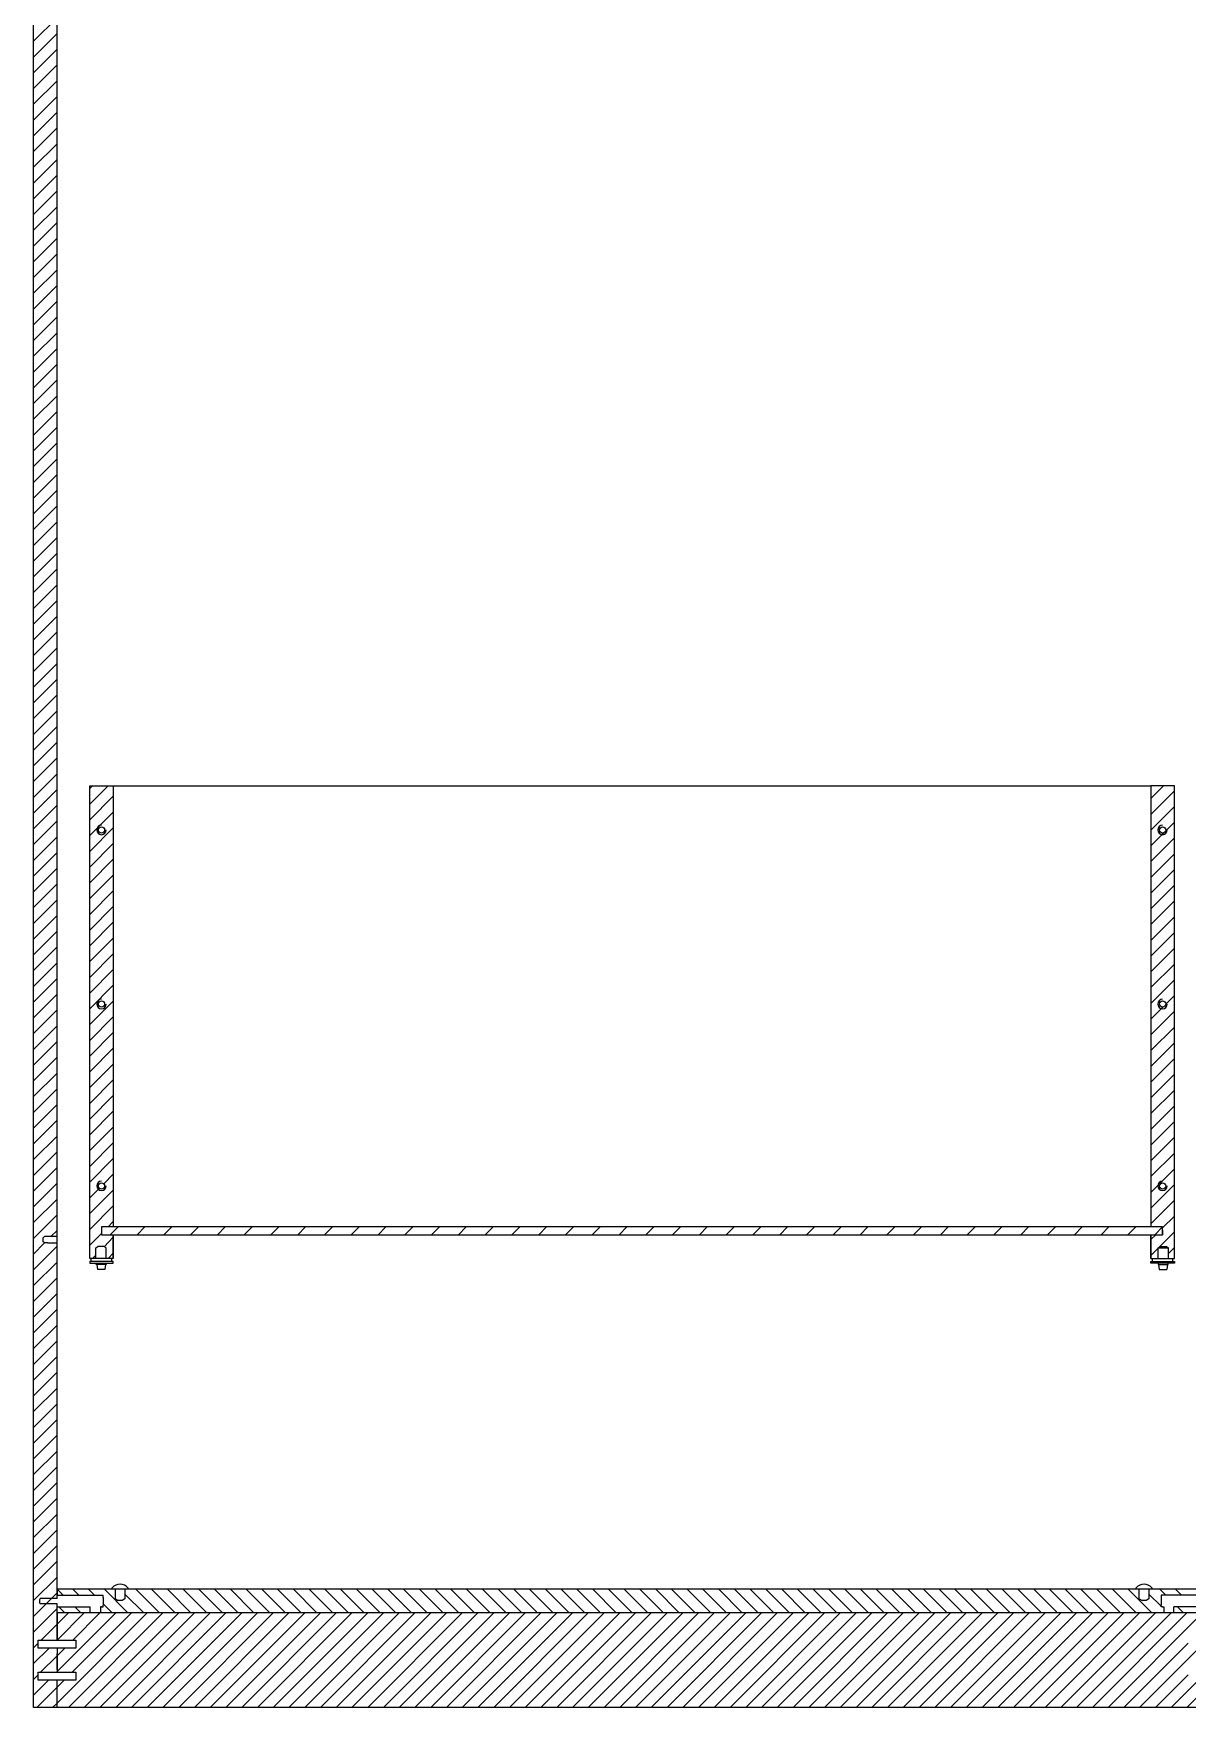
# Model space of a CAD drawing. Header units: millimetres. Extents: x -1335 to 2991, y -7 to 1980.
# Drawn here: x -811.1 to -737.8, y 1521.6 to 1627.9 of the extents above; entities that cross this region are included whole.
import ezdxf

# ---------------------------------------------------------------- set-up
doc = ezdxf.new("R2010")
doc.units = ezdxf.units.MM
doc.layers.get('0').update_dxf_attribs({"color": 8})
doc.layers.add('Campiture', color=1, linetype='Continuous')
doc.layers.add('Incastri', color=4, linetype='Continuous')

msp = doc.modelspace()

# ---------------------------------------------------------------- hatches: boundary and pattern name
h = msp.add_hatch()
h.set_pattern_fill('JIS_WOOD', color=175, scale=1.7)
h.set_pattern_definition([(45, (-1380.884, 738.9291), (-0.85, 0.85), [])])
h.paths.add_polyline_path([(-739.39, 1551.92), (-739.39, 1552.12), (-806.75, 1552.12), (-806.75, 1551.62), (-806, 1551.62), (-740.14, 1551.62), (-739.39, 1551.62)])

# ---------------------------------------------------------------- linework, layer by layer
for p, q in [((-811.07, 1521.61), (-811.07, 1722.81)), ((-809.57, 1625.96), (-809.57, 1672.88)), ((-809.57, 1624.46), (-809.57, 1625.96)), ((-809.57, 1577.53), (-809.57, 1624.46)), ((-807.5, 1550.12), (-807.5, 1580.12)), ((-807.5, 1580.12), (-806, 1580.12)), ((-806, 1580.12), (-806, 1561.82)), ((-806, 1580.12), (-740.14, 1580.12)), ((-738.64, 1580.12), (-740.14, 1580.12)), ((-740.14, 1580.12), (-740.14, 1561.82)), ((-738.64, 1550.12), (-738.64, 1580.12)), ((-809.57, 1576.03), (-809.57, 1577.53)), ((-809.57, 1551.5), (-809.57, 1576.03)), ((-806, 1561.82), (-806, 1552.12)), ((-740.14, 1561.82), (-740.14, 1552.92)), ((-740.14, 1552.92), (-740.14, 1552.12)), ((-809.57, 1528.52), (-809.57, 1551.5)), ((-806.75, 1551.62), (-806.75, 1551.62)), ((-806, 1551.62), (-806, 1551.02)), ((-806, 1550.12), (-806, 1551.62)), ((-806, 1551.02), (-806, 1550.82)), ((-806, 1550.82), (-806, 1550.62)), ((-740.14, 1551.62), (-740.14, 1551.02)), ((-740.14, 1550.12), (-740.14, 1551.62)), ((-740.14, 1551.02), (-740.14, 1550.82)), ((-740.14, 1550.82), (-740.14, 1550.62)), ((-806, 1550.12), (-807.5, 1550.12)), ((-806, 1550.62), (-806, 1550.12)), ((-740.14, 1550.62), (-740.14, 1550.12)), ((-740.14, 1550.12), (-738.64, 1550.12)), ((-809.57, 1528.52), (-809.57, 1529.11)), ((-809.57, 1529.11), (-809.57, 1528.73)), ((-806.07, 1529.11), (-809.57, 1529.11)), ((-736.57, 1529.11), (-809.57, 1529.11)), ((-805.07, 1529.11), (-806.07, 1529.11)), ((-805.87, 1529.11), (-806.07, 1529.11)), ((-739.91, 1529.11), (-740.91, 1529.11)), ((-740.71, 1529.11), (-740.91, 1529.11)), ((-809.57, 1527.61), (-809.57, 1528.19)), ((-809.57, 1525.88), (-809.57, 1528.19)), ((-809.57, 1527.61), (-809.57, 1525.88)), ((-809.57, 1527.61), (-809.57, 1525.88)), ((-736.57, 1527.61), (-809.57, 1527.61)), ((-811.07, 1525.41), (-811.07, 1525.51)), ((-811.07, 1525.11), (-811.07, 1525.41)), ((-809.57, 1525.38), (-809.57, 1524.01)), ((-811.07, 1525.01), (-811.07, 1525.11)), ((-809.57, 1524.01), (-809.57, 1525.01)), ((-810.77, 1523.84), (-809.57, 1523.84)), ((-809.57, 1524.01), (-809.57, 1523.84)), ((-809.57, 1521.61), (-809.57, 1523.34)), ((-809.57, 1521.61), (-809.57, 1523.34)), ((-735.07, 1521.61), (-811.07, 1521.61))]:
    msp.add_line(p, q)
at = {"color": 175, "linetype": 'Continuous'}
for p, q in [((-807.5, 1579.96), (-807.33, 1580.12)), ((-807.5, 1578.96), (-806.33, 1580.12)), ((-807.5, 1577.96), (-806, 1579.46)), ((-740.14, 1579.31), (-739.33, 1580.12)), ((-740.14, 1578.31), (-738.64, 1579.81)), ((-807.5, 1576.96), (-806, 1578.46)), ((-740.14, 1577.31), (-738.64, 1578.81)), ((-807.5, 1575.96), (-806, 1577.46)), ((-739.2, 1577.25), (-738.64, 1577.81)), ((-807.5, 1574.96), (-806, 1576.46)), ((-740.14, 1576.31), (-739.32, 1577.13)), ((-740.14, 1575.31), (-738.64, 1576.81)), ((-807.5, 1573.96), (-806, 1575.46)), ((-740.14, 1574.31), (-738.64, 1575.81)), ((-807.5, 1572.96), (-806, 1574.46)), ((-740.14, 1573.31), (-738.64, 1574.81)), ((-807.5, 1571.96), (-806, 1573.46)), ((-740.14, 1572.31), (-738.64, 1573.81)), ((-807.5, 1570.96), (-806, 1572.46)), ((-740.14, 1571.31), (-738.64, 1572.81)), ((-807.5, 1569.96), (-806, 1571.46)), ((-740.14, 1570.31), (-738.64, 1571.81)), ((-807.5, 1568.96), (-806, 1570.46)), ((-740.14, 1569.31), (-738.64, 1570.81)), ((-740.14, 1568.31), (-738.64, 1569.81)), ((-807.5, 1567.96), (-806, 1569.46)), ((-740.14, 1567.31), (-738.64, 1568.81)), ((-807.5, 1566.96), (-806, 1568.46)), ((-740.14, 1566.31), (-738.64, 1567.81)), ((-807.5, 1565.96), (-806, 1567.46)), ((-739.19, 1566.26), (-738.64, 1566.81)), ((-807.5, 1564.96), (-806, 1566.46)), ((-740.14, 1565.31), (-739.38, 1566.07)), ((-740.14, 1564.31), (-738.64, 1565.81)), ((-807.5, 1563.96), (-806, 1565.46)), ((-807.5, 1562.96), (-806, 1564.46)), ((-740.14, 1563.31), (-738.64, 1564.81)), ((-807.5, 1561.96), (-806, 1563.46)), ((-740.14, 1562.31), (-738.64, 1563.81)), ((-807.5, 1560.96), (-806, 1562.46)), ((-740.14, 1561.31), (-738.64, 1562.81)), ((-807.5, 1559.96), (-806, 1561.46)), ((-740.14, 1560.31), (-738.64, 1561.81)), ((-807.5, 1558.96), (-806, 1560.46)), ((-740.14, 1559.31), (-738.64, 1560.81)), ((-807.5, 1557.96), (-806, 1559.46)), ((-740.14, 1558.31), (-738.64, 1559.81)), ((-807.5, 1556.96), (-806, 1558.46)), ((-740.14, 1557.31), (-738.64, 1558.81)), ((-807.5, 1555.96), (-806, 1557.46)), ((-740.14, 1556.31), (-738.64, 1557.81)), ((-807.5, 1554.96), (-806, 1556.46)), ((-740.14, 1555.31), (-738.64, 1556.81)), ((-806.6, 1554.86), (-806, 1555.46)), ((-740.14, 1554.31), (-738.64, 1555.81)), ((-807.5, 1553.96), (-806.88, 1554.57)), ((-807.5, 1552.96), (-806, 1554.46)), ((-740.14, 1553.31), (-738.64, 1554.81)), ((-807.5, 1551.96), (-806, 1553.46)), ((-740.14, 1552.31), (-738.64, 1553.81)), ((-739.39, 1552.06), (-738.64, 1552.81)), ((-807.5, 1550.96), (-806.75, 1551.71)), ((-806.33, 1552.12), (-806, 1552.46)), ((-739.66, 1550.8), (-738.64, 1551.81)), ((-806.59, 1550.86), (-806, 1551.46)), ((-740.14, 1551.31), (-739.83, 1551.62)), ((-740.14, 1550.31), (-739.68, 1550.77)), ((-739.02, 1550.44), (-738.64, 1550.81)), ((-806.33, 1550.12), (-806, 1550.46)), ((-810.26, 1528.19), (-809.93, 1528.52)), ((-809.93, 1528.52), (-809.57, 1528.89)), ((-806.85, 1527.61), (-806.82, 1527.63)), ((-809.58, 1525.88), (-809.57, 1525.89)), ((-809.62, 1523.84), (-809.57, 1523.89))]:
    msp.add_line(p, q, dxfattribs=at)
msp.add_lwpolyline([(-739.39, 1551.92), (-739.39, 1551.62), (-739.39, 1552.12), (-806.75, 1552.12), (-806.75, 1551.62), (-806, 1551.62), (-740.14, 1551.62), (-739.39, 1551.62), (-739.39, 1551.62)])
at = {"layer": 'Campiture', "linetype": 'Continuous'}
for p, q in [((-811.07, 1627.39), (-809.57, 1628.89)), ((-811.07, 1626.39), (-809.57, 1627.89)), ((-811.07, 1625.39), (-809.57, 1626.89)), ((-811.07, 1624.39), (-809.57, 1625.89)), ((-811.07, 1623.39), (-809.57, 1624.89)), ((-811.07, 1622.39), (-809.57, 1623.89)), ((-811.07, 1621.39), (-809.57, 1622.89)), ((-811.07, 1620.39), (-809.57, 1621.89)), ((-811.07, 1619.39), (-809.57, 1620.89)), ((-811.07, 1618.39), (-809.57, 1619.89)), ((-811.07, 1617.39), (-809.57, 1618.89)), ((-811.07, 1616.39), (-809.57, 1617.89)), ((-811.07, 1615.39), (-809.57, 1616.89)), ((-811.07, 1614.39), (-809.57, 1615.89)), ((-811.07, 1613.39), (-809.57, 1614.89)), ((-811.07, 1612.39), (-809.57, 1613.89)), ((-811.07, 1611.39), (-809.57, 1612.89)), ((-811.07, 1610.39), (-809.57, 1611.89)), ((-811.07, 1609.39), (-809.57, 1610.89)), ((-811.07, 1608.39), (-809.57, 1609.89)), ((-811.07, 1607.39), (-809.57, 1608.89)), ((-811.07, 1606.39), (-809.57, 1607.89)), ((-811.07, 1605.39), (-809.57, 1606.89)), ((-811.07, 1604.39), (-809.57, 1605.89)), ((-811.07, 1603.39), (-809.57, 1604.89)), ((-811.07, 1602.39), (-809.57, 1603.89)), ((-811.07, 1601.39), (-809.57, 1602.89)), ((-811.07, 1600.39), (-809.57, 1601.89)), ((-811.07, 1599.39), (-809.57, 1600.89)), ((-811.07, 1598.39), (-809.57, 1599.89)), ((-811.07, 1597.39), (-809.57, 1598.89)), ((-811.07, 1596.39), (-809.57, 1597.89)), ((-811.07, 1595.39), (-809.57, 1596.89)), ((-811.07, 1594.39), (-809.57, 1595.89)), ((-811.07, 1593.39), (-809.57, 1594.89)), ((-811.07, 1592.39), (-809.57, 1593.89)), ((-811.07, 1591.39), (-809.57, 1592.89)), ((-811.07, 1590.39), (-809.57, 1591.89)), ((-811.07, 1589.39), (-809.57, 1590.89)), ((-811.07, 1588.39), (-809.57, 1589.89)), ((-811.07, 1587.39), (-809.57, 1588.89)), ((-811.07, 1586.39), (-809.57, 1587.89)), ((-811.07, 1585.39), (-809.57, 1586.89)), ((-811.07, 1584.39), (-809.57, 1585.89)), ((-811.07, 1583.39), (-809.57, 1584.89)), ((-811.07, 1582.39), (-809.57, 1583.89)), ((-811.07, 1581.39), (-809.57, 1582.89)), ((-811.07, 1580.39), (-809.57, 1581.89)), ((-811.07, 1579.39), (-809.57, 1580.89)), ((-811.07, 1578.39), (-809.57, 1579.89)), ((-811.07, 1577.39), (-809.57, 1578.89)), ((-811.07, 1576.39), (-809.57, 1577.89)), ((-811.07, 1575.39), (-809.57, 1576.89)), ((-811.07, 1574.39), (-809.57, 1575.89)), ((-811.07, 1573.39), (-809.57, 1574.89)), ((-811.07, 1572.39), (-809.57, 1573.89)), ((-811.07, 1571.39), (-809.57, 1572.89)), ((-811.07, 1570.39), (-809.57, 1571.89)), ((-811.07, 1569.39), (-809.57, 1570.89)), ((-811.07, 1568.39), (-809.57, 1569.89)), ((-811.07, 1567.39), (-809.57, 1568.89)), ((-811.07, 1566.39), (-809.57, 1567.89)), ((-811.07, 1565.39), (-809.57, 1566.89)), ((-811.07, 1564.39), (-809.57, 1565.89)), ((-811.07, 1563.39), (-809.57, 1564.89)), ((-811.07, 1562.39), (-809.57, 1563.89)), ((-811.07, 1561.39), (-809.57, 1562.89)), ((-811.07, 1560.39), (-809.57, 1561.89)), ((-811.07, 1559.39), (-809.57, 1560.89)), ((-811.07, 1558.39), (-809.57, 1559.89)), ((-811.07, 1557.39), (-809.57, 1558.89)), ((-811.07, 1556.39), (-809.57, 1557.89)), ((-811.07, 1555.39), (-809.57, 1556.89)), ((-811.07, 1554.39), (-809.57, 1555.89)), ((-811.07, 1553.39), (-809.57, 1554.89)), ((-811.07, 1552.39), (-809.57, 1553.89)), ((-811.07, 1551.39), (-809.57, 1552.89)), ((-809.96, 1551.5), (-809.57, 1551.89)), ((-811.07, 1550.39), (-810.36, 1551.1)), ((-811.07, 1549.39), (-809.57, 1550.89)), ((-811.07, 1548.39), (-809.57, 1549.89)), ((-811.07, 1547.39), (-809.57, 1548.89)), ((-811.07, 1546.39), (-809.57, 1547.89)), ((-811.07, 1545.39), (-809.57, 1546.89)), ((-811.07, 1544.39), (-809.57, 1545.89)), ((-811.07, 1543.39), (-809.57, 1544.89)), ((-811.07, 1542.39), (-809.57, 1543.89)), ((-811.07, 1541.39), (-809.57, 1542.89)), ((-811.07, 1540.39), (-809.57, 1541.89)), ((-811.07, 1539.39), (-809.57, 1540.89)), ((-811.07, 1538.39), (-809.57, 1539.89)), ((-811.07, 1537.39), (-809.57, 1538.89)), ((-811.07, 1536.39), (-809.57, 1537.89)), ((-811.07, 1535.39), (-809.57, 1536.89)), ((-811.07, 1534.39), (-809.57, 1535.89)), ((-811.07, 1533.39), (-809.57, 1534.89)), ((-811.07, 1532.39), (-809.57, 1533.89)), ((-811.07, 1531.39), (-809.57, 1532.89)), ((-811.07, 1530.39), (-809.57, 1531.89)), ((-811.07, 1529.39), (-809.57, 1530.89)), ((-811.07, 1528.39), (-809.57, 1529.89)), ((-809.19, 1528.73), (-809.57, 1529.11)), ((-808.19, 1528.73), (-808.57, 1529.11)), ((-807.19, 1528.73), (-807.57, 1529.11)), ((-805.07, 1527.61), (-806.57, 1529.11)), ((-804.07, 1527.61), (-805.27, 1528.81)), ((-803.07, 1527.61), (-804.57, 1529.11)), ((-802.07, 1527.61), (-803.57, 1529.11)), ((-801.07, 1527.61), (-802.57, 1529.11)), ((-800.07, 1527.61), (-801.57, 1529.11)), ((-799.07, 1527.61), (-800.57, 1529.11)), ((-798.07, 1527.61), (-799.57, 1529.11)), ((-797.07, 1527.61), (-798.57, 1529.11)), ((-796.07, 1527.61), (-797.57, 1529.11)), ((-795.07, 1527.61), (-796.57, 1529.11)), ((-794.07, 1527.61), (-795.57, 1529.11)), ((-793.07, 1527.61), (-794.57, 1529.11)), ((-792.07, 1527.61), (-793.57, 1529.11)), ((-791.07, 1527.61), (-792.57, 1529.11)), ((-790.07, 1527.61), (-791.57, 1529.11)), ((-789.07, 1527.61), (-790.57, 1529.11)), ((-788.07, 1527.61), (-789.57, 1529.11)), ((-787.07, 1527.61), (-788.57, 1529.11)), ((-786.07, 1527.61), (-787.57, 1529.11)), ((-785.07, 1527.61), (-786.57, 1529.11)), ((-784.07, 1527.61), (-785.57, 1529.11)), ((-783.07, 1527.61), (-784.57, 1529.11)), ((-782.07, 1527.61), (-783.57, 1529.11)), ((-781.07, 1527.61), (-782.57, 1529.11)), ((-780.07, 1527.61), (-781.57, 1529.11)), ((-779.07, 1527.61), (-780.57, 1529.11)), ((-778.07, 1527.61), (-779.57, 1529.11)), ((-777.07, 1527.61), (-778.57, 1529.11)), ((-776.07, 1527.61), (-777.57, 1529.11)), ((-775.07, 1527.61), (-776.57, 1529.11)), ((-774.07, 1527.61), (-775.57, 1529.11)), ((-773.07, 1527.61), (-774.57, 1529.11)), ((-772.07, 1527.61), (-773.57, 1529.11)), ((-771.07, 1527.61), (-772.57, 1529.11)), ((-770.07, 1527.61), (-771.57, 1529.11)), ((-769.07, 1527.61), (-770.57, 1529.11)), ((-768.07, 1527.61), (-769.57, 1529.11)), ((-767.07, 1527.61), (-768.57, 1529.11)), ((-766.07, 1527.61), (-767.57, 1529.11)), ((-765.07, 1527.61), (-766.57, 1529.11)), ((-764.07, 1527.61), (-765.57, 1529.11)), ((-763.07, 1527.61), (-764.57, 1529.11)), ((-762.07, 1527.61), (-763.57, 1529.11)), ((-761.07, 1527.61), (-762.57, 1529.11)), ((-760.07, 1527.61), (-761.57, 1529.11)), ((-759.07, 1527.61), (-760.57, 1529.11)), ((-758.07, 1527.61), (-759.57, 1529.11)), ((-757.07, 1527.61), (-758.57, 1529.11)), ((-756.07, 1527.61), (-757.57, 1529.11)), ((-755.07, 1527.61), (-756.57, 1529.11)), ((-754.07, 1527.61), (-755.57, 1529.11)), ((-753.07, 1527.61), (-754.57, 1529.11)), ((-752.07, 1527.61), (-753.57, 1529.11)), ((-751.07, 1527.61), (-752.57, 1529.11)), ((-750.07, 1527.61), (-751.57, 1529.11)), ((-749.07, 1527.61), (-750.57, 1529.11)), ((-748.07, 1527.61), (-749.57, 1529.11)), ((-747.07, 1527.61), (-748.57, 1529.11)), ((-746.07, 1527.61), (-747.57, 1529.11)), ((-745.07, 1527.61), (-746.57, 1529.11)), ((-744.07, 1527.61), (-745.57, 1529.11)), ((-743.07, 1527.61), (-744.57, 1529.11)), ((-742.07, 1527.61), (-743.57, 1529.11)), ((-741.07, 1527.61), (-742.57, 1529.11)), ((-740.07, 1527.61), (-741.57, 1529.11)), ((-739.49, 1528.03), (-740.27, 1528.81)), ((-739.19, 1528.73), (-739.57, 1529.11)), ((-738.19, 1528.73), (-738.57, 1529.11)), ((-811.07, 1527.39), (-810.26, 1528.19)), ((-811.07, 1526.39), (-809.57, 1527.89)), ((-809.57, 1526.89), (-808.85, 1527.61)), ((-809.57, 1525.89), (-807.85, 1527.61)), ((-809.57, 1523.89), (-805.85, 1527.61)), ((-809.57, 1521.89), (-803.85, 1527.61)), ((-809.07, 1527.61), (-809.45, 1527.99)), ((-808.85, 1521.61), (-802.85, 1527.61)), ((-808.62, 1523.84), (-804.85, 1527.61)), ((-808.58, 1525.88), (-806.85, 1527.61)), ((-808.07, 1527.61), (-808.45, 1527.99)), ((-807.85, 1521.61), (-801.85, 1527.61)), ((-806.85, 1521.61), (-800.85, 1527.61)), ((-806.07, 1527.61), (-806.65, 1528.18)), ((-805.85, 1521.61), (-799.85, 1527.61)), ((-804.85, 1521.61), (-798.85, 1527.61)), ((-803.85, 1521.61), (-797.85, 1527.61)), ((-802.85, 1521.61), (-796.85, 1527.61)), ((-801.85, 1521.61), (-795.85, 1527.61)), ((-800.85, 1521.61), (-794.85, 1527.61)), ((-799.85, 1521.61), (-793.85, 1527.61)), ((-798.85, 1521.61), (-792.85, 1527.61)), ((-797.85, 1521.61), (-791.85, 1527.61)), ((-796.85, 1521.61), (-790.85, 1527.61)), ((-795.85, 1521.61), (-789.85, 1527.61)), ((-794.85, 1521.61), (-788.85, 1527.61)), ((-793.85, 1521.61), (-787.85, 1527.61)), ((-792.85, 1521.61), (-786.85, 1527.61)), ((-791.85, 1521.61), (-785.85, 1527.61)), ((-790.85, 1521.61), (-784.85, 1527.61)), ((-789.85, 1521.61), (-783.85, 1527.61)), ((-788.85, 1521.61), (-782.85, 1527.61)), ((-787.85, 1521.61), (-781.85, 1527.61)), ((-786.85, 1521.61), (-780.85, 1527.61)), ((-785.85, 1521.61), (-779.85, 1527.61)), ((-784.85, 1521.61), (-778.85, 1527.61)), ((-783.85, 1521.61), (-777.85, 1527.61)), ((-782.85, 1521.61), (-776.85, 1527.61)), ((-781.85, 1521.61), (-775.85, 1527.61)), ((-780.85, 1521.61), (-774.85, 1527.61)), ((-779.85, 1521.61), (-773.85, 1527.61)), ((-778.85, 1521.61), (-772.85, 1527.61)), ((-777.85, 1521.61), (-771.85, 1527.61)), ((-776.85, 1521.61), (-770.85, 1527.61)), ((-775.85, 1521.61), (-769.85, 1527.61)), ((-774.85, 1521.61), (-768.85, 1527.61)), ((-773.85, 1521.61), (-767.85, 1527.61)), ((-772.85, 1521.61), (-766.85, 1527.61)), ((-771.85, 1521.61), (-765.85, 1527.61)), ((-770.85, 1521.61), (-764.85, 1527.61)), ((-769.85, 1521.61), (-763.85, 1527.61)), ((-768.85, 1521.61), (-762.85, 1527.61)), ((-767.85, 1521.61), (-761.85, 1527.61)), ((-766.85, 1521.61), (-760.85, 1527.61)), ((-765.85, 1521.61), (-759.85, 1527.61)), ((-764.85, 1521.61), (-758.85, 1527.61)), ((-763.85, 1521.61), (-757.85, 1527.61)), ((-762.85, 1521.61), (-756.85, 1527.61)), ((-761.85, 1521.61), (-755.85, 1527.61)), ((-760.85, 1521.61), (-754.85, 1527.61)), ((-759.85, 1521.61), (-753.85, 1527.61)), ((-758.85, 1521.61), (-752.85, 1527.61)), ((-757.85, 1521.61), (-751.85, 1527.61)), ((-756.85, 1521.61), (-750.85, 1527.61)), ((-755.85, 1521.61), (-749.85, 1527.61)), ((-754.85, 1521.61), (-748.85, 1527.61)), ((-753.85, 1521.61), (-747.85, 1527.61)), ((-752.85, 1521.61), (-746.85, 1527.61)), ((-751.85, 1521.61), (-745.85, 1527.61)), ((-750.85, 1521.61), (-744.85, 1527.61)), ((-749.85, 1521.61), (-743.85, 1527.61)), ((-748.85, 1521.61), (-742.85, 1527.61)), ((-747.85, 1521.61), (-741.85, 1527.61)), ((-746.85, 1521.61), (-740.85, 1527.61)), ((-745.85, 1521.61), (-739.85, 1527.61)), ((-744.85, 1521.61), (-738.85, 1527.61)), ((-743.85, 1521.61), (-737.85, 1527.61)), ((-742.85, 1521.61), (-736.85, 1527.61)), ((-738.07, 1527.61), (-738.45, 1527.99)), ((-810.58, 1525.88), (-809.57, 1526.89)), ((-811.07, 1525.39), (-810.77, 1525.69)), ((-811.07, 1524.39), (-810.08, 1525.38)), ((-809.57, 1524.89), (-809.08, 1525.38)), ((-741.85, 1521.61), (-737.77, 1525.69)), ((-740.85, 1521.61), (-737.08, 1525.38)), ((-810.62, 1523.84), (-809.57, 1524.89)), ((-811.07, 1523.39), (-810.77, 1523.69)), ((-811.07, 1522.39), (-810.12, 1523.34)), ((-809.57, 1522.89), (-809.12, 1523.34)), ((-739.85, 1521.61), (-737.77, 1523.69)), ((-738.85, 1521.61), (-737.12, 1523.34)), ((-810.85, 1521.61), (-809.57, 1522.89)), ((-737.85, 1521.61), (-736.57, 1522.89)), ((-809.85, 1521.61), (-809.57, 1521.89))]:
    msp.add_line(p, q, dxfattribs=at)
at = {"layer": 'Campiture'}
for p, q in [((-810.37, 1551.5), (-810.48, 1551.4)), ((-810.48, 1551.4), (-810.48, 1551.2)), ((-810.37, 1551.1), (-810.48, 1551.2)), ((-809.57, 1551.5), (-810.37, 1551.5)), ((-810.18, 1551.1), (-810.37, 1551.1)), ((-810.18, 1551.1), (-809.57, 1551.1))]:
    msp.add_line(p, q, dxfattribs=at)
at = {"layer": 'Incastri'}
for p, q in [((-807.12, 1550.78), (-806.98, 1550.87)), ((-807.12, 1550.12), (-807.12, 1550.78)), ((-806.6, 1550.87), (-806.98, 1550.87)), ((-806.46, 1550.78), (-806.6, 1550.87)), ((-806.46, 1550.12), (-806.46, 1550.78)), ((-739.68, 1550.78), (-739.54, 1550.87)), ((-739.68, 1550.12), (-739.68, 1550.78)), ((-739.68, 1550.78), (-739.02, 1550.78)), ((-739.54, 1550.87), (-739.16, 1550.87)), ((-739.02, 1550.78), (-739.16, 1550.87)), ((-739.02, 1550.12), (-739.02, 1550.78)), ((-806, 1549.92), (-807.5, 1549.92)), ((-807.5, 1549.92), (-807.5, 1549.82)), ((-807.5, 1549.82), (-806, 1549.82)), ((-807.4, 1549.92), (-807.4, 1550.12)), ((-807.09, 1549.74), (-807.09, 1549.82)), ((-806.46, 1549.74), (-807.09, 1549.74)), ((-807.05, 1549.74), (-807.01, 1549.42)), ((-806.49, 1549.74), (-806.53, 1549.42)), ((-806.46, 1549.82), (-806.46, 1549.74)), ((-806.1, 1549.92), (-806.1, 1550.12)), ((-806, 1549.82), (-806, 1549.92)), ((-740.14, 1549.82), (-740.14, 1549.92)), ((-740.14, 1549.92), (-738.64, 1549.92)), ((-738.64, 1549.82), (-740.14, 1549.82)), ((-740.04, 1549.92), (-740.04, 1550.12)), ((-739.68, 1549.82), (-739.68, 1549.74)), ((-739.68, 1549.74), (-739.04, 1549.74)), ((-739.64, 1549.74), (-739.6, 1549.42)), ((-739.08, 1549.74), (-739.12, 1549.42)), ((-739.04, 1549.74), (-739.04, 1549.82)), ((-738.74, 1549.92), (-738.74, 1550.12)), ((-738.64, 1549.92), (-738.64, 1549.82)), ((-806.53, 1549.42), (-807.01, 1549.42)), ((-739.6, 1549.42), (-739.12, 1549.42)), ((-810.64, 1528.52), (-810.68, 1528.44)), ((-810.68, 1528.44), (-810.68, 1528.27)), ((-809.57, 1528.52), (-810.64, 1528.52)), ((-809.57, 1528.73), (-806.65, 1528.73)), ((-806.65, 1528.6), (-806.65, 1528.73)), ((-806.65, 1528.6), (-806.65, 1528.11)), ((-806.07, 1529.11), (-806.07, 1529.21)), ((-805.87, 1528.51), (-805.87, 1529.11)), ((-805.87, 1528.51), (-805.69, 1528.41)), ((-805.44, 1528.41), (-805.69, 1528.41)), ((-805.27, 1528.51), (-805.44, 1528.41)), ((-805.27, 1529.11), (-805.27, 1528.51)), ((-805.27, 1529.11), (-805.27, 1528.51)), ((-805.07, 1529.21), (-805.07, 1529.11)), ((-741.07, 1529.11), (-741.07, 1529.21)), ((-740.87, 1528.51), (-740.87, 1529.11)), ((-740.87, 1528.51), (-740.69, 1528.41)), ((-740.44, 1528.41), (-740.69, 1528.41)), ((-740.27, 1528.51), (-740.44, 1528.41)), ((-740.27, 1529.11), (-740.27, 1528.51)), ((-740.27, 1529.11), (-740.27, 1528.51)), ((-740.07, 1529.21), (-740.07, 1529.11)), ((-739.49, 1528.73), (-739.49, 1528.11)), ((-736.57, 1528.73), (-739.49, 1528.73)), ((-810.64, 1528.19), (-810.68, 1528.27)), ((-809.57, 1528.19), (-810.64, 1528.19)), ((-809.57, 1527.99), (-807.47, 1527.99)), ((-807.47, 1527.63), (-807.47, 1527.99)), ((-806.74, 1527.99), (-806.82, 1527.99)), ((-806.82, 1527.99), (-806.82, 1527.61)), ((-806.74, 1527.99), (-806.65, 1527.99)), ((-806.65, 1527.99), (-806.65, 1528.11)), ((-739.49, 1527.99), (-739.49, 1528.11)), ((-739.39, 1527.99), (-739.49, 1527.99)), ((-739.39, 1527.99), (-739.31, 1527.99)), ((-739.31, 1527.99), (-739.31, 1527.61)), ((-738.67, 1527.61), (-738.67, 1527.99)), ((-736.57, 1527.99), (-738.67, 1527.99)), ((-810.77, 1525.88), (-808.37, 1525.88)), ((-810.77, 1525.88), (-809.57, 1525.88)), ((-810.77, 1525.38), (-810.77, 1525.88)), ((-810.07, 1525.38), (-810.77, 1525.38)), ((-808.37, 1525.38), (-810.07, 1525.38)), ((-808.37, 1525.88), (-808.37, 1525.38)), ((-810.77, 1523.84), (-808.37, 1523.84)), ((-810.77, 1523.34), (-810.77, 1523.84)), ((-810.07, 1523.34), (-810.77, 1523.34)), ((-808.37, 1523.34), (-810.07, 1523.34)), ((-808.37, 1523.84), (-808.37, 1523.34))]:
    msp.add_line(p, q, dxfattribs=at)
at = {"layer": 'Incastri', "color": 175, "linetype": 'Continuous'}
msp.add_line((-807.33, 1550.12), (-807.12, 1550.33), dxfattribs=at)
at = {"layer": 'Incastri'}
for centre in [(-806.75, 1577.32), (-739.39, 1577.32), (-739.39, 1577.32), (-806.75, 1566.27), (-739.39, 1566.27), (-739.39, 1566.27), (-806.75, 1554.72), (-806.75, 1554.72), (-739.39, 1554.72)]:
    msp.add_circle(centre, 0.2, dxfattribs=at)
for centre, radius, start, end in [((-806.75, 1577.32), 0.3, 90, 0), ((-739.39, 1577.32), 0.3, 90, 0), ((-806.75, 1566.27), 0.3, 90, 0), ((-739.39, 1566.27), 0.3, 90, 0), ((-806.75, 1554.72), 0.3, 90, 0), ((-739.39, 1554.72), 0.3, 90, 0), ((-805.57, 1528.75), 0.68, 42.6448, 137.3552), ((-740.57, 1528.75), 0.68, 42.6448, 137.3552)]:
    msp.add_arc(centre, radius, start, end, dxfattribs=at)

doc.saveas('drawing.dxf')
